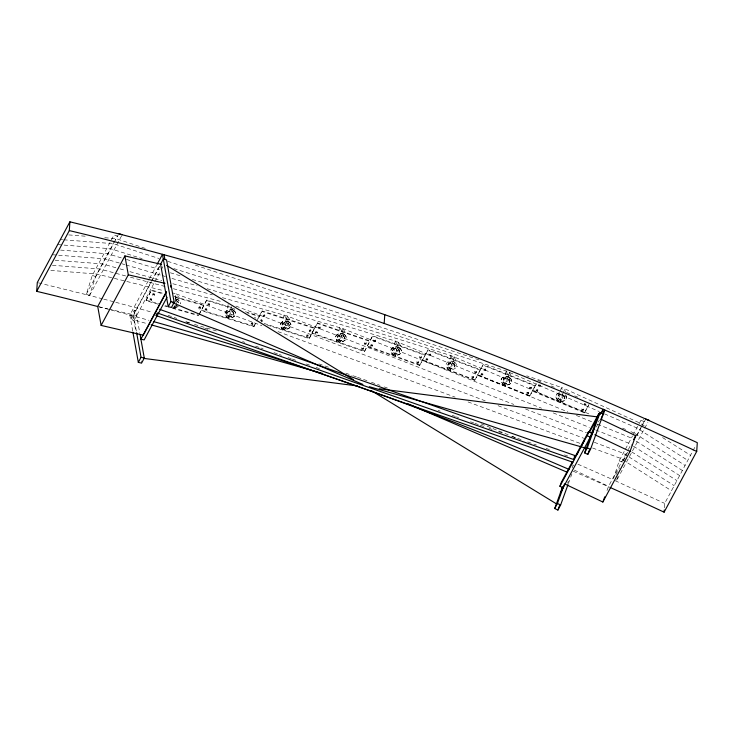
<?xml version="1.0" encoding="UTF-8"?>
<svg xmlns="http://www.w3.org/2000/svg" width="734" height="734" viewBox="0 0 734 734"><rect width="100%" height="100%" fill="white"/><g stroke="black" fill="none" stroke-linecap="round" stroke-linejoin="round"><path stroke-width="0.55" stroke-dasharray="3.67 2.75" d="M263.075 316.271C266.121 313.84 263.185 319.529 263.084 314.969C265.35 312.803 264.644 317.528 263.084 314.969M306.39 336.227C309.445 333.796 306.5 339.475 306.399 334.924C308.665 332.759 307.959 337.484 306.399 334.924M309.106 331.162C312.161 328.731 309.216 334.42 309.115 329.86C311.381 327.694 310.684 332.419 309.115 329.86M152.58 294.187C153.36 291.802 155.81 295.435 153.654 295.885C150.534 294.407 153.745 295.077 154.333 293.958M152.663 295.334L153.424 294.554L154.415 295.105M198.63 308.454C198.96 306.463 201.758 308.867 199.391 309.014C196.492 307.922 200.896 304.601 200.391 308.225M200.299 307.078L199.538 307.858L198.547 307.307M207.805 304.16C208.603 301.784 210.988 305.436 208.832 305.867C205.713 304.307 209.007 305.105 209.557 303.959M207.841 305.298L208.603 304.527L209.594 305.096M251.147 324.373C251.468 322.364 254.267 324.823 251.909 324.942C249.028 323.822 253.505 320.556 252.9 324.171M252.863 323.033L252.092 323.804L251.101 323.235M318.317 328.07C319.088 330.474 321.52 326.841 319.363 326.391C316.226 327.988 319.565 327.089 320.079 328.281M318.373 326.96L319.134 327.759L320.125 327.18M361.614 348.889C362.385 351.292 364.816 347.659 362.66 347.21C359.522 348.806 362.862 347.907 363.367 349.1M361.669 347.788L362.431 348.577L363.422 347.999M364.33 343.833C365.101 346.228 367.532 342.604 365.376 342.145C362.238 343.741 365.578 342.842 366.092 344.044M364.385 342.723L365.147 343.512L366.138 342.934M373.542 341.035C374.267 343.457 376.79 339.87 374.634 339.383C371.487 340.952 374.78 340.044 375.294 341.282M373.634 339.952L374.395 340.759L375.395 340.191M416.784 362.715C417.508 365.137 420.031 361.541 417.866 361.055C414.728 362.633 418.022 361.724 418.536 362.954M416.875 361.623L417.637 362.431L418.628 361.862M419.499 357.651C420.224 360.073 422.747 356.485 420.582 355.999C417.444 357.568 420.738 356.66 421.252 357.898M419.591 356.559L420.353 357.375L421.344 356.807M428.693 354.981C429.372 357.421 431.987 353.871 429.83 353.357C426.683 354.898 429.931 353.981 430.445 355.256M428.839 353.907L429.592 354.733L430.583 354.183M471.843 377.496C472.522 379.946 475.137 376.386 472.971 375.872C469.824 377.423 473.081 376.505 473.595 377.771M471.98 376.423L472.742 377.258L473.733 376.698M474.559 372.441C475.237 374.881 477.852 371.331 475.696 370.808C472.549 372.358 475.797 371.441 476.311 372.707M474.696 371.367L475.458 372.193L476.449 371.633M262.047 311.473L262.047 310.913L314.62 327.924L314.62 328.483L262.047 311.473L257.065 320.758M261.432 321.914C263.625 321.299 260.974 317.868 260.377 320.272M264.827 316.281L264.836 314.978M289.123 325.685A3.542 2.743 0.3 0 0 284.26 322.786A3.542 2.743 0.3 0 0 283.452 327.492A3.542 2.743 0.3 0 0 289.123 325.685L289.123 325.547A3.542 2.743 0.3 0 0 284.26 322.639A3.542 2.743 0.3 0 0 283.452 327.355A3.542 2.743 0.3 0 0 289.123 325.547M308.142 336.227L308.152 334.924M267.341 325.07L309.188 338.603L314.62 327.924M310.867 331.172L310.867 329.869M483.743 369.89C484.376 372.349 487.082 368.835 484.917 368.284C481.77 369.808 484.972 368.881 485.486 370.184M483.926 368.835L484.688 369.679L485.669 369.129M526.764 393.231C527.397 395.699 530.095 392.185 527.939 391.635C524.792 393.158 527.994 392.231 528.508 393.534M526.948 392.176L527.7 393.029L528.691 392.479M529.48 388.176C530.113 390.635 532.811 387.121 530.654 386.57C527.507 388.093 530.71 387.176 531.223 388.479M529.664 387.121L530.416 387.965L531.407 387.424M539.05 384.377C536.985 386.974 541.83 387.323 540.444 384.488M538.875 384.699L539.628 385.561L540.609 385.029M540.38 386.066L539.628 385.203L538.646 385.735M581.493 409.902C582.08 412.38 584.879 408.911 582.713 408.333C580.264 409.453 582.365 409.077 583.236 410.233M581.732 408.866L582.484 409.728L583.466 409.196M585.438 403.269C582.08 403.957 586.659 407.939 586.127 403.764M584.447 403.801L585.2 404.663L586.182 404.131M585.952 405.168L585.2 404.306L584.218 404.838M317.363 322.868L317.336 323.419L369.89 341.42L369.918 340.87L317.363 322.868L311.932 332.988L311.904 333.539L364.459 351.54L372.652 335.814L425.142 354.788L425.096 355.329L372.606 336.356M315.592 333.19C314.941 329.676 319.418 332.594 316.675 333.915C314.29 333.961 316.831 331.273 317.363 333.282M344.393 338.181A3.542 2.762 2.6 0 0 339.53 335.172A3.542 2.762 2.6 0 0 338.723 339.915A3.542 2.762 2.6 0 0 344.393 338.181L344.402 338.044A3.542 2.762 2.6 0 0 339.539 335.034A3.542 2.762 2.6 0 0 338.732 339.778A3.542 2.762 2.6 0 0 344.402 338.044M364.459 351.54L372.652 335.814M664.398 507.79L664.683 503.405L692.492 451.63M370.817 346.164C370.285 342.659 374.643 345.622 371.89 346.907C369.505 346.916 372.065 344.246 372.588 346.274M399.617 351.669A3.542 2.789 5 0 0 394.764 348.558A3.542 2.789 5 0 0 393.947 353.32A3.542 2.789 5 0 0 399.617 351.669L399.626 351.531A3.542 2.789 5 0 0 394.773 348.421A3.542 2.789 5 0 0 393.965 353.182A3.542 2.789 5 0 0 399.626 351.531M419.71 364.908L367.22 345.934L367.174 346.485L419.655 365.459L427.885 349.733L480.265 369.679L480.192 370.211L427.812 350.274L427.885 349.733M425.968 360.11C425.564 356.623 429.794 359.623 427.041 360.871C424.656 360.844 427.225 358.201 427.738 360.247M454.75 366.119A3.542 2.808 7.5 0 0 449.905 362.908A3.542 2.808 7.5 0 0 449.089 367.697A3.542 2.808 7.5 0 0 454.75 366.119L454.768 365.982A3.542 2.808 7.5 0 0 449.924 362.77A3.542 2.808 7.5 0 0 449.107 367.56A3.542 2.808 7.5 0 0 454.768 365.982M474.825 379.799L422.445 359.862L422.38 360.394L474.76 380.331L483 364.624L535.242 385.506L535.141 386.038L482.908 365.147L483 364.624M174.27 305.931L173.949 308.115L175.435 305.362M175.206 299.353L175.986 293.875L172.719 292.939M228.164 304.546L225.953 317.593L231.393 307.473M231.256 306.628L229.228 318.593L234.164 309.39M481.018 375.01C480.733 371.551 484.835 374.588 482.091 375.799C479.697 375.735 482.284 373.111 482.779 375.184M529.801 395.635L477.568 374.744L477.476 375.276L529.709 396.158L536.499 383.221M372.679 345.191L371.762 345.824L370.909 345.072M427.876 359.174L426.959 359.807L426.115 359.036M482.963 374.129L482.045 374.744L481.201 373.955M537.866 380.974L537.976 380.46L541.031 381.735M535.921 390.864C536.673 388.919 538.875 392.039 536.526 391.626C533.985 389.763 539.279 387.8 537.627 391.24M584.594 412.398L532.545 390.58L532.425 391.103L584.475 412.921L588.549 405.04M262.121 320.152L260.588 320.593M317.418 332.181L316.492 332.823L315.648 332.089M205.08 309.106C206.208 306.84 208.199 310.831 205.96 310.941C203.208 308.977 205.96 310.188 206.841 309.133M205.116 310.243L206.034 309.574L206.887 310.271M149.855 299.133C150.956 296.857 153.021 300.83 150.782 300.958C148.635 299.481 150.433 299.977 151.617 299.133M149.938 300.279L150.855 299.61L151.709 300.289M102.641 298.857A2054.365 1202.127 28.2 0 0 89.557 295.472L86.282 294.316L92.3 275.415L114.045 234.926L117.312 236.073L115.192 240.027M38.397 282.829L89.557 295.472L95.576 276.562L114.66 241.018M613.459 478.715L619.147 460.869L632.405 436.179M617.734 476.715L616.395 480.917L644.195 429.142M559.758 392.589L556.95 400.81L561.4 392.534M560.106 391.561L561.51 387.46L526.737 375.836M562.996 393.947L560.189 402.168L564.143 394.809M563.345 392.919L564.749 388.809L561.51 387.46L562.382 390.69M255.515 318.317L255.404 317.648L254.359 317.446M572.181 467.943L573.245 464.998L571.887 467.53M567.602 483.302L568.373 481.165M568.373 483.596L570.318 478.247M570.703 477.173L571.869 473.962M607.018 490.523L608.541 486.33L627.726 450.612M86.282 294.316L113.55 243.541M114.091 242.541L118.367 234.577M89.557 295.472L121.633 235.733M132.707 331.043L129.845 315.134L156.581 265.35M134.184 310.445L135.038 315.17L132.313 320.235L131.469 315.51L134.184 310.445L135.808 310.821L139.845 333.328M151.002 282.049L130.698 319.859L133.937 320.611L135.937 331.722M151.534 281.058L159.526 266.167M135.808 310.821L151.259 282.049M151.791 281.058L159.792 266.167M133.937 320.611L154.241 282.801M154.773 281.81L160.636 270.892M161.168 269.901L163.297 265.928M158.14 304.17L146.112 300.738L146.066 300.16L151.507 290.04L163.278 293.398M146.112 300.738L151.507 290.04M175.132 298.903L176.123 297.068L174.077 294.591M175.288 302.133L177.756 297.527M175.931 304.436L179.39 297.995L175.986 293.875L261.882 325.648M199.07 314.225L206.749 299.967L233.027 307.968L227.595 318.088M199.07 314.877L206.749 299.967M253.872 326.089L201.309 310.087L201.336 310.656L253.891 326.658L255.845 322.409M256.616 321.033L262.047 310.913M253.891 326.658L256.157 322.437M282.902 329.538L288.334 319.418M309.188 338.603L317.336 323.419M338.2 341.989L343.64 331.869M393.461 355.421L398.901 345.301M419.655 365.459L427.812 350.274M448.639 369.826L454.071 359.706M474.76 380.331L482.908 365.147M503.689 385.185L509.121 375.065M529.709 396.158L536.38 383.735M558.565 401.489L563.015 393.204M584.475 412.921L589.007 404.48M598.32 422.032L599.394 420.041M596.329 427.014L597.935 424.032M632.937 435.189L640.892 420.38L643.801 419.573M628.258 449.621L630.387 445.648M622.946 461.025L627.717 452.144M636.736 435.354L642.039 425.481M642.562 424.491L644.158 421.527L648.039 420.454M615.798 474.788L619.542 467.824M623.285 460.851L625.955 455.878M636.653 435.959L640.929 427.995M641.461 427.004L645.204 420.031M644.727 428.151L647.938 422.178M693.024 450.63L695.694 445.657M537.866 390.204L536.985 390.635L536.15 389.827M260.634 320.74L262.121 321.272M68.721 234.908L86.713 236.32M104.714 237.724L115.954 238.605L146.387 248.771M60.381 239.532L62.629 239.706M63.757 239.798L113.238 243.67L158.966 258.487M57.665 244.596L110.522 248.725L142.157 258.662M60.573 250.092L107.806 253.79L122.064 258.12M52.233 254.716L105.081 258.854L124.817 264.625M55.133 260.212L102.365 263.91L118.88 268.552M52.417 265.277L99.65 268.974L126.046 276.048M50.82 270.424L96.934 274.03L162.838 290.471M98.851 306.784L107.742 308.849M108.852 309.106L136.652 315.547M129.845 315.134L131.469 315.51M130.45 277.223L166.746 286.948M173.352 288.719L221.751 301.683M119.981 268.864L125.486 270.415M129.89 271.653L161.819 280.627M172.829 283.719L212.456 294.866M222.365 297.655L287.297 316.042L513.772 404.434M135.726 320.437L146.717 323.556M173.986 296.453L204.006 305.023L204.052 305.601L175.609 297.481M151.543 290.609L163.581 294.05M146.066 300.16L158.911 303.83M165.333 305.656L167.471 306.271M172.316 307.656L198.575 315.143M164.71 306.041L166.893 306.665M172.362 308.225L198.611 315.721M125.918 264.946L160.994 275.213M162.095 275.534L165.379 276.498M171.958 278.425L197.171 285.81M207.043 288.691L342.962 328.648L541.573 408.242M126.459 259.451L159.379 269.442M170.352 272.773L182.427 276.443M192.299 279.434L395.314 341.053L567.887 411.948M245.376 311.73L259.304 315.969L259.331 316.537L247.285 312.868M206.768 300.536L236.33 309.537M173.784 268.589L450.85 355.568L590.943 414.756M167.673 261.313L506.267 371.037L599.247 411.554M264.112 323.465L309.188 338.044M195.29 265.112L474.577 358.412M475.66 358.779L478.926 359.862M311.932 332.988L364.477 350.99M640.892 420.38L644.158 421.527M92.3 275.415L95.576 276.562M619.147 460.869L622.414 462.016M168.077 315.336L176.72 318.373M186.445 321.795L189.684 322.942M204.804 328.263L208.043 329.401M242.605 341.567L244.771 342.328M255.57 346.127L259.891 347.65M260.974 348.035L263.13 348.797M273.929 352.595L278.25 354.118M279.333 354.494L281.489 355.256M287.976 357.541L291.214 358.678M292.297 359.054L296.609 360.577M306.335 364L309.574 365.137M316.051 367.422L320.373 368.945M438.106 410.389L440.262 411.15M452.144 415.325L455.392 416.472M456.465 416.848L458.631 417.609M470.512 421.793L473.751 422.931M474.834 423.316L479.146 424.83M480.229 425.215L484.55 426.738M488.872 428.252L492.11 429.399M498.588 431.675L502.909 433.198M511.552 436.244L521.278 439.657M527.755 441.941L536.398 444.988M546.114 448.41L549.353 449.547M564.483 454.869L567.721 456.007M277.993 331.612L455.153 397.158M468.035 401.929L580.778 443.639M592.586 448.006L620.505 458.337L671.482 490.743M235.898 306.078L485.202 400.819M498.037 405.7L583.631 438.226M594.338 442.299L623.221 453.273L628.029 456.328M525.526 409.022L586.411 432.785M553.252 412.93L589.365 427.399M595.733 429.959L628.662 443.152L632.506 445.602M576.355 415.435L592.228 421.967M597.513 424.151L631.378 438.088M551.197 386.001L554.253 387.277M566.639 392.47L569.694 393.754M574.777 395.883L577.823 397.158M622.515 428.124L625.671 429.463M630.937 431.693L634.093 433.032M604.467 413.829L636.809 427.968L687.786 460.383M615.193 480.715L664.683 503.405M574.364 470.127L608.541 486.33M453.19 361.596L454.401 362.192M644.342 425.968L639.534 422.903L564.749 388.809L565.62 392.048M662.609 437.583L690.501 455.319M635.057 433.638L685.07 465.439M636.185 441.152L682.354 470.503M633.47 446.208L679.638 475.568M631.708 451.878L676.913 480.623M628.992 456.943L674.197 485.688M133.414 314.794L136.423 331.575M141.167 360.899L141.57 363.119M98.787 306.784A2054.365 1202.127 28.2 0 1 149.03 320.327M573.181 471.191A2054.365 1202.127 28.2 0 1 610.477 487.624M103.733 299.142A2054.365 1202.127 28.2 0 1 114.651 302.023M115.743 302.316A2054.365 1202.127 28.2 0 1 152.892 312.464M185.711 321.841A2054.365 1202.127 28.2 0 1 190.088 323.116M194.464 324.41A2054.365 1202.127 28.2 0 1 218.548 331.612M318.914 363.908A2054.365 1202.127 28.2 0 1 330.704 367.945M345.723 373.156A2054.365 1202.127 28.2 0 1 352.155 375.413M353.219 375.79A2054.365 1202.127 28.2 0 1 356.44 376.927M357.513 377.304A2054.365 1202.127 28.2 0 1 367.156 380.735M371.441 382.267A2054.365 1202.127 28.2 0 1 380.01 385.359M384.295 386.919A2054.365 1202.127 28.2 0 1 387.506 388.084M481.064 423.821A2054.365 1202.127 28.2 0 1 508.212 434.785M512.387 436.501A2054.365 1202.127 28.2 0 1 515.507 437.785M577.915 464.209A2054.365 1202.127 28.2 0 1 613.129 479.77M177.215 306.794A5.312 4.037 -4.3 0 1 173.16 306.995M175.655 299.133A5.312 4.037 -4.3 0 1 177.004 299.334L178.215 299.811A5.312 4.037 -4.3 0 1 180.353 303.436M177.252 305.527A3.542 2.688 -4.3 0 1 174.637 306.142M175.573 300.766A3.542 2.688 -4.3 0 1 178.61 302.995M177.243 305.381A3.542 2.688 -4.3 0 1 174.628 305.995M175.554 300.619A3.542 2.688 -4.3 0 1 178.601 302.848M178.417 306.353A5.312 4.037 -4.3 0 1 173.169 307.133M175.665 299.27A5.312 4.037 -4.3 0 1 177.013 299.481L178.234 299.949A5.312 4.037 -4.3 0 1 180.362 303.582M565.997 395.608A5.312 4.248 12.5 0 1 563.281 401.039A5.312 4.248 12.5 0 1 556.344 398.287A5.312 4.248 12.5 0 1 559.06 392.855M565.263 394.727A5.312 4.248 12.5 0 1 563.244 401.168A5.312 4.248 12.5 0 1 555.932 397.314A5.312 4.248 12.5 0 1 561.73 392.864M284.021 314.987L281.269 329.016L286.7 318.886L284.021 314.987M287.297 316.042L284.535 330.071L289.967 319.951L287.297 316.042M339.686 327.52L336.567 341.429L342.007 331.309L339.686 327.52M342.962 328.648L339.842 342.549L345.274 332.429L342.962 328.648M395.314 341.053L391.828 354.834L397.268 344.714L395.314 341.053M398.58 342.237L395.094 356.018L400.535 345.888L398.58 342.237M450.85 355.568L447.006 369.211L452.447 359.082L450.85 355.568M454.107 356.807L450.263 370.45L455.704 360.33L454.107 356.807M506.267 371.037L502.056 384.543L507.497 374.413L506.267 371.037M509.515 372.34L505.313 385.836L510.745 375.716L509.515 372.34M233.467 310.262L232.256 309.766A5.312 4.074 -2 0 0 225.026 313.941A5.312 4.074 -2 0 0 232.889 317.134A5.312 4.074 -2 0 0 233.467 310.262M233.476 310.399L232.256 309.913A5.312 4.074 -2 0 0 225.035 314.088A5.312 4.074 -2 0 0 232.889 317.281A5.312 4.074 -2 0 0 233.476 310.399M288.756 321.731L287.535 321.208A5.312 4.11 0.3 0 0 280.315 325.3A5.312 4.11 0.3 0 0 288.178 328.648A5.312 4.11 0.3 0 0 288.756 321.731M288.756 321.868L287.535 321.345A5.312 4.11 0.3 0 0 280.315 325.446A5.312 4.11 0.3 0 0 288.168 328.795A5.312 4.11 0.3 0 0 288.756 321.868M344.035 334.19L342.824 333.649A5.312 4.147 2.6 0 0 335.594 337.658A5.312 4.147 2.6 0 0 343.457 341.163A5.312 4.147 2.6 0 0 344.035 334.19M344.026 334.328L342.815 333.786A5.312 4.147 2.6 0 0 335.594 337.796A5.312 4.147 2.6 0 0 343.448 341.301A5.312 4.147 2.6 0 0 344.026 334.328M399.268 347.641L398.057 347.072A5.312 4.175 5 0 0 390.837 351.008A5.312 4.175 5 0 0 398.681 354.66A5.312 4.175 5 0 0 399.268 347.641M399.259 347.769L398.048 347.21A5.312 4.175 5 0 0 390.827 351.136A5.312 4.175 5 0 0 398.672 354.797A5.312 4.175 5 0 0 399.259 347.769M454.419 362.055L453.208 361.467A5.312 4.202 7.5 0 0 445.997 365.321A5.312 4.202 7.5 0 0 453.832 369.129A5.312 4.202 7.5 0 0 454.419 362.055M509.442 377.432L508.231 376.817A5.312 4.23 10 0 0 501.038 380.588A5.312 4.23 10 0 0 508.846 384.552A5.312 4.23 10 0 0 509.442 377.432M509.424 377.56L508.212 376.946A5.312 4.23 10 0 0 501.01 380.726A5.312 4.23 10 0 0 508.818 384.68A5.312 4.23 10 0 0 509.424 377.56M228.182 316.07A3.542 2.716 -2 0 0 233.852 314.189A3.542 2.716 -2 0 0 228.99 311.39A3.542 2.716 -2 0 0 228.182 316.07M228.173 315.923A3.542 2.716 -2 0 0 233.843 314.042A3.542 2.716 -2 0 0 228.98 311.244A3.542 2.716 -2 0 0 228.173 315.923M558.317 398.718A3.542 2.835 12.5 0 0 564.354 398.562A3.542 2.835 12.5 0 0 560.675 394.332A3.542 2.835 12.5 0 0 558.317 398.718M558.345 398.59A3.542 2.835 12.5 0 0 564.382 398.434A3.542 2.835 12.5 0 0 560.703 394.204A3.542 2.835 12.5 0 0 558.345 398.59M503.46 382.46A3.542 2.817 10 0 0 509.515 382.221A3.542 2.817 10 0 0 505.818 378.074A3.542 2.817 10 0 0 503.46 382.46M503.487 382.331A3.542 2.817 10 0 0 509.534 382.084A3.542 2.817 10 0 0 505.836 377.946A3.542 2.817 10 0 0 503.487 382.331"/><path stroke-width="1.1" d="M143.286 335.19L101.127 325.419L97.732 306.528A2054.365 1202.127 28.2 0 0 36.7 291.334L37.287 282.553L69.895 221.815L122.165 234.733A2054.365 1202.127 28.2 0 1 645.746 419.041L649.012 420.187M36.7 291.334L69.317 230.595L69.895 221.815M384.185 323.465L384.763 314.684M610.477 487.624A2054.365 1202.127 28.2 0 1 664.105 512.185L664.252 509.983M664.105 512.185L696.713 451.447L697.3 442.666L645.746 419.041M563.116 487.789L559.923 486.275L561.345 482.348L572.538 461.512M567.988 484.66L560.62 505.001L557.904 510.057L554.711 508.543L562.574 486.835M554.711 508.543L557.427 503.487L564.538 483.862L602.853 502.028L630.029 451.419L635.717 435.721L600.513 419.031M557.904 510.057L559.455 505.781M559.923 486.275L587.099 435.666L588.521 431.739L591.714 433.253L594.43 428.197M600.871 413.545L603.137 409.324L604.733 410.086L590.512 449.327L587.796 454.392L584.603 452.878L598.825 413.627L600.421 414.389M584.603 452.878L587.319 447.813L600.118 412.499L603.311 414.013L601.504 417.38M601.715 413.251L603.137 409.324M587.796 454.392L589.347 450.107M602.853 502.028L604.743 496.799M97.732 306.528L124.908 255.918L161.608 264.423M101.127 325.419L128.303 274.81L124.908 255.918M157.113 264.359L162.462 254.404L164.086 254.781L164.93 259.497M166.471 291.536L140.891 339.163L144.139 339.915L167.049 297.242M143.827 334.199L166.205 292.517M140.047 334.438L144.286 358.054L141.57 363.119L138.322 362.367L141.038 357.302L136.625 332.695M168.224 306.693L160.59 264.185L163.306 259.13L166.554 259.873L174.178 302.39L171.462 307.445L168.224 306.693L170.939 301.637L162.462 254.404M573.603 459.53L588.521 431.739M571.648 464.246L572.713 462.255M576.979 454.318L578.043 452.337M581.236 446.382L583.906 441.418M587.631 434.473L598.825 413.627M589.411 432.445L600.118 412.499M561.822 488.927L562.73 487.238M603.669 412.077L604.733 410.086M560.4 492.853L593.008 432.115M633.589 439.694L635.717 435.721M143.644 358.375L357.43 385.946M379.34 388.772L598.054 416.985M128.303 274.81L165.003 283.315M170.939 301.637L174.178 302.39M141.038 357.302L144.286 358.054M151.121 324.813L322.703 373.487M369.34 386.726L586.677 448.382M118.899 233.586L122.165 234.733M159.718 309.381L574.474 455.383L574.19 459.704L157.269 312.95L155.911 315.473L572.832 462.236M172.398 302.555L362.88 384.423M407.113 403.443L567.107 472.21M594.824 434.73L630.029 451.419M587.099 435.666L590.292 437.18M587.319 447.813L590.512 449.327M557.427 503.487L560.62 505.001M166.59 265.369L353.375 379.625M371.248 390.561L556.776 504.056M170.637 285.526L170.976 287.416M132.9 332.163L138.322 362.367M69.317 230.595A2054.365 1202.127 28.2 0 1 696.713 451.447M153.406 321.547A2054.365 1202.127 28.2 0 1 569.024 469.393"/></g></svg>
